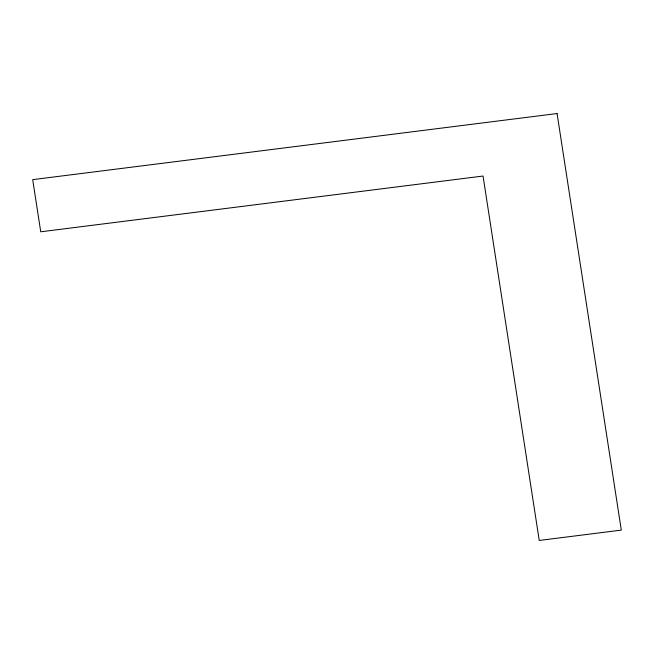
<?xml version="1.0" encoding="UTF-8"?>
<svg xmlns="http://www.w3.org/2000/svg" width="654" height="654" viewBox="0 0 654 654"><rect width="100%" height="100%" fill="white"/><g stroke="black" fill="none" stroke-linecap="round" stroke-linejoin="round"><path stroke-width="0.98" d="M557.069 113.543L32.7 179.637L40.744 231.794L483.044 176.04L539.239 540.457L621.3 530.116L557.069 113.543"/></g></svg>
